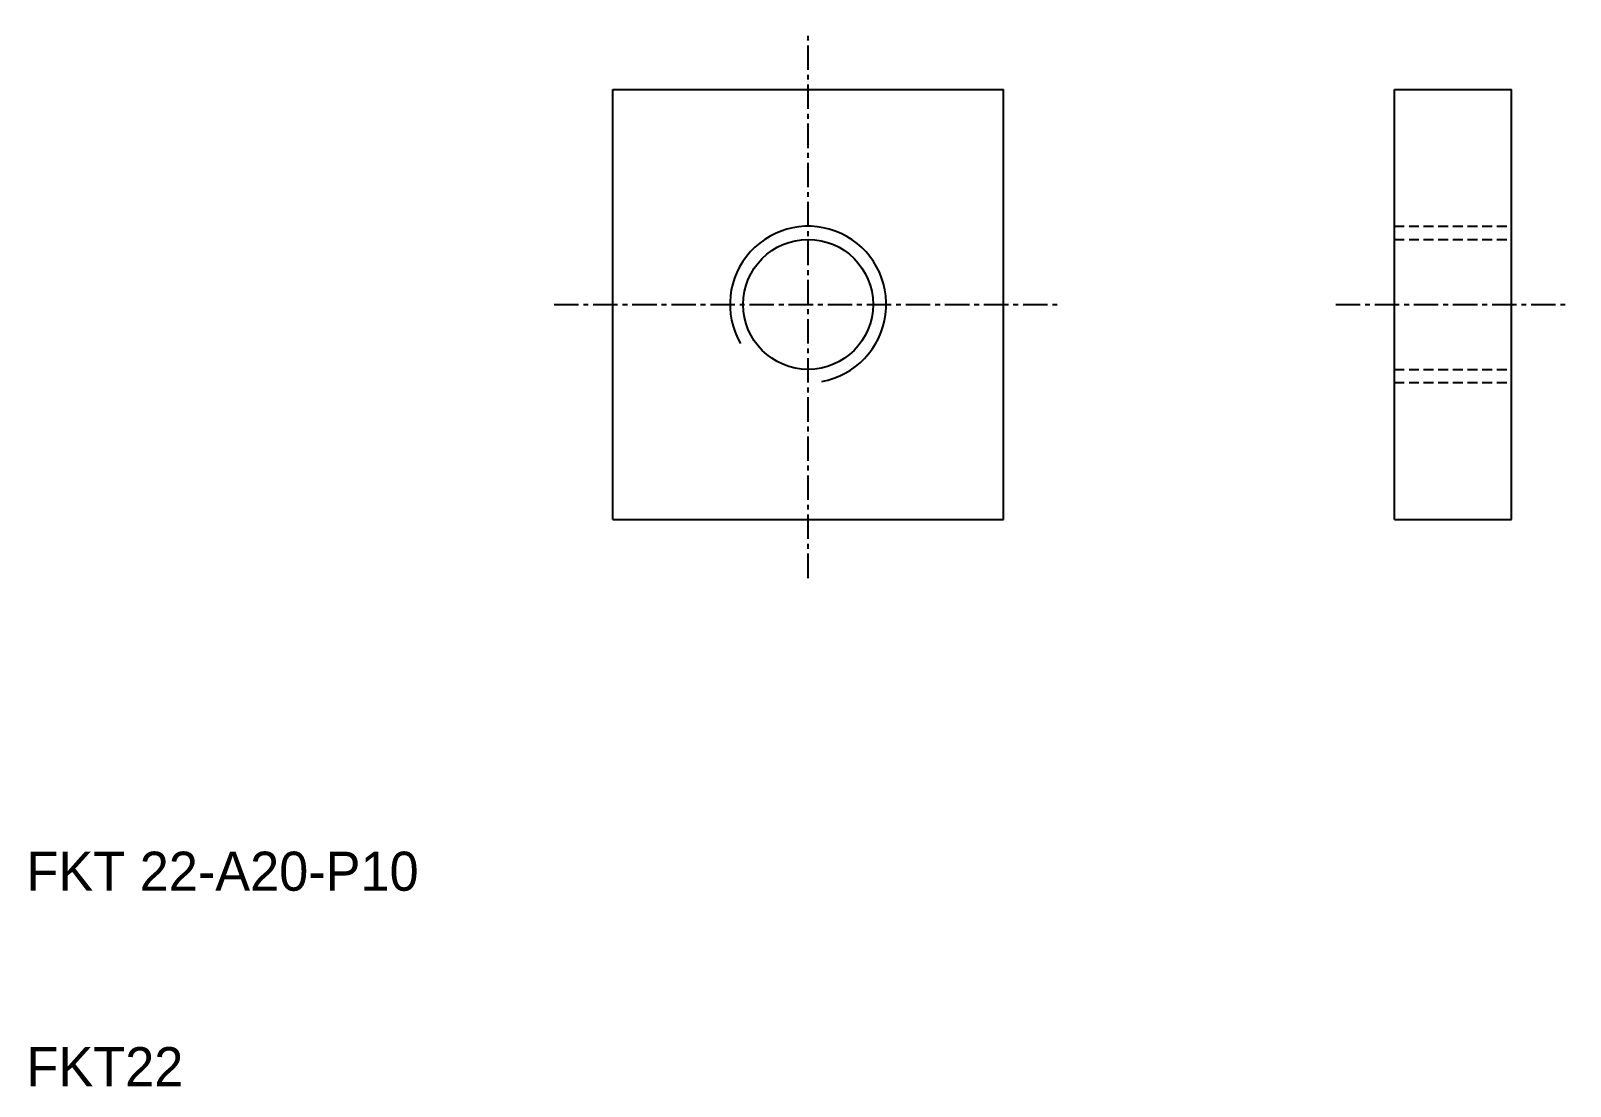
# Model space of a CAD drawing. Extents: x 10.2 to 89, y 10 to 64.
import ezdxf

# ---------------------------------------------------------------- set-up
doc = ezdxf.new("R2010")
doc.units = 0
doc.linetypes.add('CENTER', pattern=[2, 1.25, -0.25, 0.25, -0.25])
doc.linetypes.add('DASHED', pattern=[0.75, 0.5, -0.25])
doc.layers.get('0').update_dxf_attribs({"linetype": 'CONTINUOUS'})
doc.layers.add('CENTER', color=1, linetype='CENTER')

msp = doc.modelspace()

# ---------------------------------------------------------------- linework, layer by layer
at = {"color": 7, "linetype": 'CONTINUOUS'}
for p, q in [((40, 39), (40, 61)), ((40, 61), (60, 61)), ((60, 39), (60, 61)), ((80, 39), (80, 61)), ((80, 61), (86, 61)), ((86, 39), (86, 61)), ((40, 39), (60, 39)), ((80, 39), (86, 39))]:
    msp.add_line(p, q, dxfattribs=at)
at = {"color": 3, "linetype": 'DASHED'}
for p, q in [((80, 54), (86, 54)), ((80, 53.3235), (86, 53.3235)), ((80, 46.6765), (86, 46.6765)), ((80, 46), (86, 46))]:
    msp.add_line(p, q, dxfattribs=at)
at = {"color": 7, "linetype": 'CONTINUOUS'}
msp.add_circle((50, 50), 3.3235, dxfattribs=at)
at = {"color": 3, "linetype": 'CONTINUOUS'}
msp.add_arc((50, 50), 4, 280, 210, dxfattribs=at)
at = {"layer": 'CENTER', "color": 1, "linetype": 'CENTER'}
for p, q in [((50, 36), (50, 64)), ((37, 50), (63, 50)), ((77, 50), (89, 50))]:
    msp.add_line(p, q, dxfattribs=at)

# ---------------------------------------------------------------- texts
at = {"color": 7, "linetype": 'CONTINUOUS'}
for s, p in [('FKT 22-A20-P10', (10, 20)), ('FKT22', (10, 10))]:
    msp.add_text(s, height=2, dxfattribs=at).set_placement(p)

doc.saveas('drawing.dxf')
